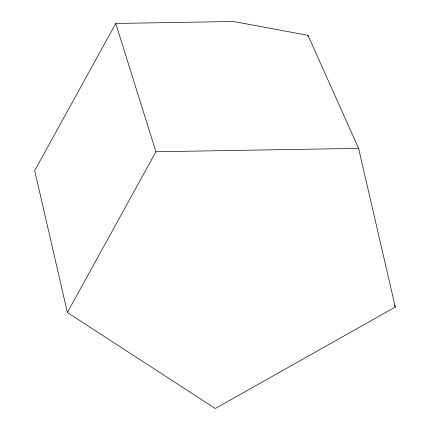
<?xml version="1.0" encoding="UTF-8"?>
<svg xmlns="http://www.w3.org/2000/svg" width="430" height="430" viewBox="0 0 430 430"><rect width="100%" height="100%" fill="white"/><g stroke="black" fill="none" stroke-linecap="round" stroke-linejoin="round"><path stroke-width="0.64" d="M115.767 23.467L34.706 170.629L67.37 312.524L215.306 408.5L395.294 307.047L358.598 148.371L307.993 35.351L233.533 21.5L115.767 23.467L155.929 151.758L67.37 312.524M155.929 151.758L358.598 148.371M394.504 305.192L395.294 307.047M307.993 35.351L308.24 36.674"/></g></svg>
